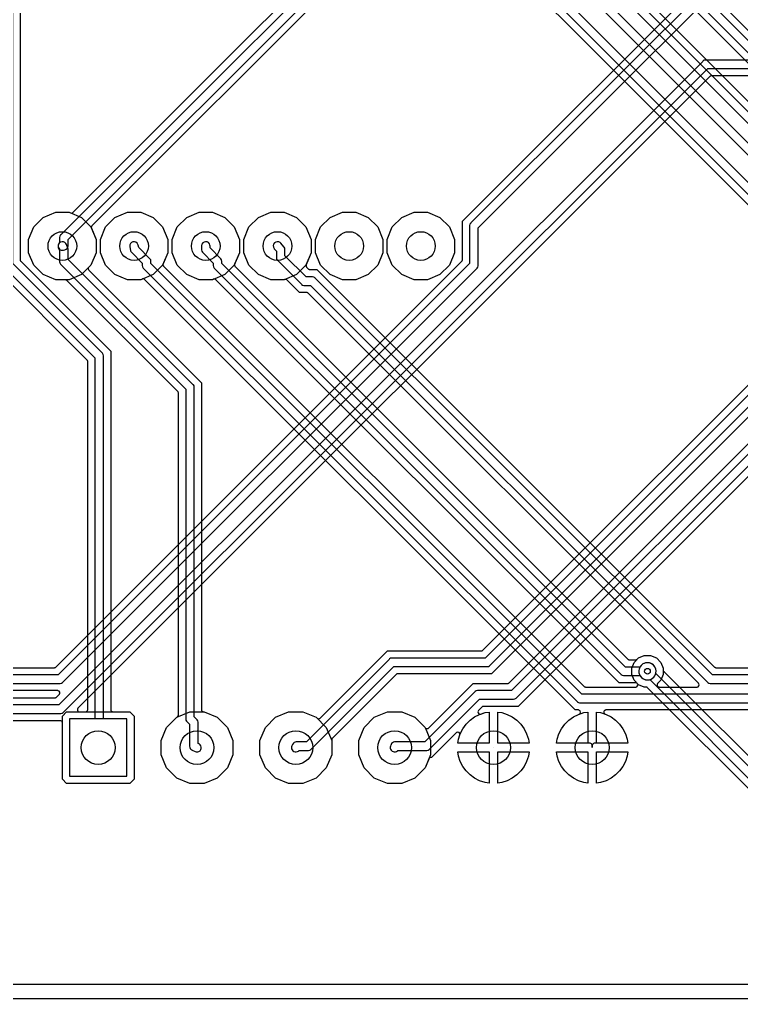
# Model space of a CAD drawing. Header units: inches. Extents: x 0 to 6.5, y 0 to 4.
# Drawn here: x 1.39 to 2.397, y 0 to 1.366 of the extents above; entities that cross this region are included whole.
import ezdxf

# ---------------------------------------------------------------- set-up
doc = ezdxf.new("R2010")
doc.units = ezdxf.units.IN

msp = doc.modelspace()

# ---------------------------------------------------------------- linework, layer by layer
at = {"layer": '16_copper'}
for points in [[(2.4723, 1.0553, 1), (2.4667, 1.0787), (2.4664, 1.0786), (0.611, 2.934), (0.611, 2.948), (0.611, 2.9482), (0.611, 2.9484, 0.258802), (0.6078, 2.9533), (0.6072, 2.9536), (0.6022, 2.9556), (0.6011, 2.9559, 0.85795), (0.5972, 2.9447), (0.5978, 2.9444), (0.599, 2.9439), (0.599, 2.9315), (0.599, 2.9313), (0.599, 2.9311, 0.153128), (0.6003, 2.9277), (0.6008, 2.9273), (2.4579, 1.0701), (2.4578, 1.0698, 0.509526), (2.4704, 1.055)], [(2.5053, 0.7913, 0.668177), (2.5088, 0.8133), (2.5085, 0.8134), (2.5085, 1.089), (2.5085, 1.0892), (2.5085, 1.0894, 0.153128), (2.5072, 1.0928), (2.5067, 1.0932), (0.9906, 2.6094), (0.9907, 2.6097, 1), (0.9673, 2.6153), (0.967, 2.6134, 0.509526), (0.9818, 2.6008), (0.9821, 2.6009), (2.4965, 1.0865), (2.4965, 0.8134), (2.4962, 0.8133, 0.788335), (2.5034, 0.791)], [(1.54, 0.39), (1.5075, 0.39), (1.5075, 0.8965), (1.5075, 0.8967), (1.5075, 0.8969, 0.153128), (1.5062, 0.9003), (1.5057, 0.9007), (1.381, 1.0255), (1.381, 1.5241), (1.3813, 1.5242, 1), (1.3687, 1.5448), (1.3672, 1.5437, 0.509525), (1.3687, 1.5242), (1.369, 1.5241), (1.369, 1.023), (1.369, 1.0228), (1.369, 1.0226, 0.153128), (1.3703, 1.0192), (1.3708, 1.0188), (1.4955, 0.894), (1.4955, 0.39), (1.46, 0.39), (1.46, 0.31), (1.54, 0.31)], [(1.6278, 0.3), (1.6095, 0.3076), (1.5954, 0.3217), (1.5878, 0.3401), (1.5878, 0.3599), (1.5954, 0.3783), (1.6095, 0.3924), (1.6101, 0.3927, 0.229651), (1.6119, 0.3946), (1.6119, 0.395), (1.612, 0.3953, 0.007896), (1.612, 0.3954), (1.612, 0.8446), (1.612, 0.845), (1.6119, 0.8453, 0.087654), (1.6115, 0.8463), (1.6113, 0.8465), (1.6111, 0.8468), (1.4558, 1.0021), (1.4555, 1.0023), (1.4552, 1.0025, 0.087651), (1.4543, 1.0029), (1.454, 1.003), (1.4536, 1.003), (1.4407, 1.003), (1.4234, 1.0102), (1.4102, 1.0234), (1.403, 1.0407), (1.403, 1.0593), (1.4102, 1.0766), (1.4234, 1.0898), (1.4407, 1.097), (1.4593, 1.097), (1.4766, 1.0898), (1.4898, 1.0766), (1.497, 1.0593), (1.497, 1.0407), (1.4898, 1.0234), (1.4869, 1.0205), (1.4868, 1.0203, 0.39257), (1.4869, 1.0162), (1.6337, 0.8694), (1.644, 0.8591), (1.644, 0.403), (1.644, 0.4028, 0.198942), (1.645, 0.4007), (1.6452, 0.4006, 0.124367), (1.647, 0.4), (1.6477, 0.4), (1.6661, 0.3924), (1.6802, 0.3783), (1.6878, 0.3599), (1.6878, 0.3401), (1.6802, 0.3217), (1.6661, 0.3076), (1.6477, 0.3)], [(1.6388, 0.3441, 0.695634), (1.6409, 0.3552), (1.6403, 0.3554), (1.6395, 0.3558), (1.6395, 0.385), (1.6395, 0.3852), (1.6395, 0.3854, 0.153128), (1.6382, 0.3888), (1.6377, 0.3892), (1.634, 0.393), (1.634, 0.8525), (1.634, 0.8527), (1.634, 0.8529, 0.153128), (1.6327, 0.8563), (1.6322, 0.8567), (1.458, 1.031), (1.458, 1.045), (1.458, 1.0452), (1.458, 1.0455, 0.050693), (1.4578, 1.0466), (1.4576, 1.0472), (1.4556, 1.0522), (1.455, 1.0533, 0.857938), (1.4442, 1.0484), (1.4444, 1.0478), (1.446, 1.0438), (1.446, 1.0285), (1.446, 1.0283), (1.446, 1.0281, 0.153128), (1.4473, 1.0247), (1.4478, 1.0243), (1.622, 0.85), (1.622, 0.3905), (1.622, 0.3903), (1.622, 0.3901, 0.153128), (1.6233, 0.3867), (1.6238, 0.3863), (1.6275, 0.3825), (1.6275, 0.352), (1.6275, 0.3519), (1.6275, 0.3519, 0.258804), (1.6304, 0.3468), (1.631, 0.3466), (1.6353, 0.3446), (1.6364, 0.3442), (1.6376, 0.344)], [(2.2688, 0.4448, 1), (2.2632, 0.4682), (2.2614, 0.4676, 0.158384), (2.2557, 0.4628), (2.2556, 0.4625), (2.2355, 0.4625), (1.6725, 1.0255), (1.6725, 1.0285, 0.172369), (1.6712, 1.0323), (1.6707, 1.0327), (1.656, 1.0475), (1.656, 1.05), (1.6559, 1.0512, 0.857942), (1.644, 1.0506), (1.644, 1.05), (1.644, 1.045), (1.644, 1.0448), (1.644, 1.0446, 0.153128), (1.6453, 1.0412), (1.6458, 1.0408), (1.6605, 1.026), (1.6605, 1.023), (1.6605, 1.0228), (1.6605, 1.0226, 0.153128), (1.6618, 1.0192), (1.6623, 1.0188), (2.2288, 0.4523), (2.2289, 0.4521), (2.2291, 0.452, 0.153125), (2.2324, 0.4505), (2.233, 0.4505), (2.2556, 0.4505), (2.2557, 0.4502, 0.282028), (2.2669, 0.4445)]]:
    msp.add_lwpolyline(points, format="xyb", close=True, dxfattribs=at)
for points in [[(0.6998, 2.9273), (3.1748, 0.4523), (3.1749, 0.4521), (3.1751, 0.452, 0.153125), (3.1784, 0.4505), (3.179, 0.4505), (3.6086, 0.4505), (3.6087, 0.4502, 0.282028), (3.6199, 0.4445), (3.6218, 0.4448, 1), (3.6162, 0.4682), (3.6144, 0.4676, 0.158384), (3.6087, 0.4628), (3.6086, 0.4625), (3.1815, 0.4625), (0.71, 2.934)], [(0.7988, 2.9273), (3.0263, 0.6998), (3.0264, 0.6996), (3.0266, 0.6995, 0.153125), (3.0299, 0.698), (3.0305, 0.698), (3.1961, 0.698), (3.1962, 0.6977, 0.282028), (3.2074, 0.692), (3.2093, 0.6923, 1), (3.2037, 0.7157), (3.2019, 0.7151, 0.158384), (3.1962, 0.7103), (3.1961, 0.71), (3.033, 0.71), (0.809, 2.934)], [(0.7394, 2.9187), (3.0914, 0.5667), (3.0915, 0.5667), (3.0915, 0.5666, 0.54841), (3.0964, 0.5681), (3.0964, 0.5684), (3.0965, 0.5687), (3.0965, 0.5688), (3.0965, 0.5689), (3.0965, 0.5709), (3.0998, 0.579), (3.106, 0.5852), (3.1141, 0.5885)], [(0.8389, 2.9182), (3.0362, 0.7209), (3.0365, 0.7207), (3.0368, 0.7205, 0.087651), (3.0377, 0.7201), (3.038, 0.72), (3.0384, 0.72), (3.0946, 0.72), (3.0947, 0.72), (3.0949, 0.72, 0.548396), (3.0972, 0.7245), (3.097, 0.7247), (3.0969, 0.725, 0.015772), (3.0968, 0.7251), (3.0906, 0.7313), (2.5745, 1.2474), (2.5745, 1.3396), (2.5745, 1.34), (2.5744, 1.3403, 0.087654), (2.574, 1.3413), (2.5738, 1.3415), (2.5736, 1.3418), (1.0129, 2.9025)], [(1.391, 1.5181), (1.391, 1.0309), (1.391, 1.0306), (1.391, 1.0306), (1.3911, 1.0305), (1.3911, 1.0302, 0.087654), (1.3915, 1.0292), (1.3917, 1.029), (1.3919, 1.0287), (1.5175, 0.9031), (1.5175, 0.403), (1.5175, 0.4028, 0.392588), (1.5205, 0.4), (1.5441, 0.4), (1.55, 0.3941), (1.55, 0.3059), (1.5441, 0.3), (1.4559, 0.3), (1.45, 0.3059), (1.45, 0.3941), (1.4559, 0.4), (1.4825, 0.4), (1.4827, 0.4, 0.392588), (1.4855, 0.403), (1.4855, 0.8886), (1.4855, 0.889), (1.4854, 0.8893, 0.087654), (1.485, 0.8903), (1.4848, 0.8905), (1.4846, 0.8908), (1.359, 1.0164)], [(2.4511, 0.4025), (2.2081, 0.4025), (2.2078, 0.4024), (2.2074, 0.4024, 0.029869), (2.2069, 0.4022), (2.2066, 0.4021), (2.2066, 0.402), (2.2065, 0.402, 0.374465), (2.2054, 0.3982), (2.2056, 0.3979), (2.2058, 0.3976, 0.061164), (2.2065, 0.397), (2.2068, 0.3968), (2.2072, 0.3966), (2.2082, 0.3963), (2.2152, 0.3928), (2.2215, 0.3881), (2.2271, 0.3826), (2.2317, 0.3762), (2.2353, 0.3692), (2.2377, 0.3617), (2.2386, 0.356), (2.192, 0.356), (2.1918, 0.356, 0.218348), (2.1896, 0.3548), (2.1894, 0.3546, -0.108546), (2.189, 0.353), (2.189, 0.35), (2.189, 0.35), (2.189, 0.353), (2.1889, 0.3532, 0.392588), (2.186, 0.356), (2.1393, 0.356), (2.1402, 0.3617), (2.1426, 0.3692), (2.1462, 0.3762), (2.1508, 0.3826), (2.1564, 0.3881), (2.1628, 0.3928), (2.1698, 0.3963), (2.1707, 0.3966, 0.75223), (2.1705, 0.4024), (2.1702, 0.4024), (2.1698, 0.4025), (2.1654, 0.4025), (2.1551, 0.4128), (1.5647, 1.0032), (1.5646, 1.0032), (1.5646, 1.0033), (1.5643, 1.0035), (1.5642, 1.0035), (1.5642, 1.0035), (1.564, 1.0037, 0.155305), (1.5622, 1.0041), (1.5618, 1.004), (1.5615, 1.0039, 0.007898), (1.5614, 1.0039), (1.5593, 1.003), (1.5407, 1.003), (1.5234, 1.0102), (1.5102, 1.0234), (1.503, 1.0407), (1.503, 1.0593), (1.5102, 1.0766), (1.5234, 1.0898), (1.5407, 1.097), (1.5593, 1.097), (1.5766, 1.0898), (1.5898, 1.0766), (1.597, 1.0593), (1.597, 1.0407), (1.5906, 1.0252), (1.5906, 1.0251), (1.5905, 1.025, 0.218355), (1.5907, 1.0225), (1.591, 1.0222), (1.5912, 1.022, 0.007882), (1.5912, 1.0219), (2.1777, 0.4354), (2.178, 0.4352), (2.1783, 0.435, 0.087651), (2.1792, 0.4346), (2.1795, 0.4345), (2.1799, 0.4345), (2.2496, 0.4345), (2.2498, 0.4345), (2.2499, 0.4345, 0.548379), (2.2523, 0.439), (2.2521, 0.4392), (2.2519, 0.4395), (2.2519, 0.4395, 0.015758), (2.2518, 0.4396), (2.2518, 0.4396, 0.144304), (2.2503, 0.4404), (2.25, 0.4405), (2.2496, 0.4405), (2.2264, 0.4405), (2.2161, 0.4508), (1.664, 1.0029), (1.6639, 1.0029), (1.6639, 1.003, 0.218356), (1.6615, 1.0038), (1.6611, 1.0037), (1.6608, 1.0036, 0.005355), (1.6607, 1.0036), (1.6593, 1.003), (1.6407, 1.003), (1.6234, 1.0102), (1.6102, 1.0234), (1.603, 1.0407), (1.603, 1.0593), (1.6102, 1.0766), (1.6234, 1.0898), (1.6407, 1.097), (1.6593, 1.097), (1.6766, 1.0898), (1.6898, 1.0766), (1.697, 1.0593), (1.697, 1.0407), (1.6903, 1.0245), (1.6903, 1.0244), (1.6902, 1.0243, 0.218355), (1.6904, 1.0218), (1.6907, 1.0215), (1.6909, 1.0213, 0.007882), (1.6909, 1.0212), (2.2387, 0.4734), (2.239, 0.4732), (2.2393, 0.473, 0.087651), (2.2402, 0.4726), (2.2405, 0.4725), (2.2409, 0.4725), (2.2496, 0.4725), (2.25, 0.4725), (2.2503, 0.4726, 0.087654), (2.2513, 0.473), (2.2515, 0.4732), (2.2518, 0.4734), (2.2535, 0.4752), (2.2616, 0.4785), (2.2704, 0.4785), (2.2785, 0.4752), (2.2847, 0.469), (2.288, 0.4609), (2.288, 0.4521), (2.2847, 0.444), (2.2802, 0.4396), (2.2802, 0.4395), (2.2801, 0.4395, 0.54841), (2.2815, 0.4346), (2.2819, 0.4346), (2.2822, 0.4345, 0.015781), (2.2824, 0.4345), (2.3351, 0.4345), (2.3352, 0.4345), (2.3354, 0.4345, 0.517518), (2.3377, 0.439), (2.3375, 0.4392), (2.3374, 0.4395, 0.015798), (2.3373, 0.4396), (2.3371, 0.4398), (1.7928, 0.9841), (1.7925, 0.9843), (1.7922, 0.9845, 0.087651), (1.7913, 0.9849), (1.791, 0.985), (1.7906, 0.985), (1.7809, 0.985), (1.7706, 0.9953), (1.7633, 1.0026), (1.7632, 1.0027), (1.7632, 1.0027, 0.07178), (1.7625, 1.0032), (1.7621, 1.0033), (1.7618, 1.0034, 0.063021), (1.7608, 1.0035), (1.7604, 1.0034), (1.7601, 1.0033, 0.006625), (1.76, 1.0033), (1.7593, 1.003), (1.7407, 1.003), (1.7234, 1.0102), (1.7102, 1.0234), (1.703, 1.0407), (1.703, 1.0593), (1.7102, 1.0766), (1.7234, 1.0898), (1.7407, 1.097), (1.7593, 1.097), (1.7766, 1.0898), (1.7898, 1.0766), (1.797, 1.0593), (1.797, 1.0407), (1.79, 1.0237), (1.79, 1.0237), (1.79, 1.0236, 0.218355), (1.7902, 1.0211), (1.7904, 1.0208), (1.7906, 1.0205, 0.007882), (1.7906, 1.0205), (1.7932, 1.0179), (1.7935, 1.0177), (1.7938, 1.0175, 0.087651), (1.7947, 1.0171), (1.795, 1.017), (1.7954, 1.017), (1.8051, 1.017), (2.3597, 0.4624), (2.36, 0.4622), (2.3603, 0.462, 0.087651), (2.3612, 0.4616), (2.3615, 0.4615), (2.3619, 0.4615), (3.1441, 0.4615)], [(2.557, 0.4245), (2.1745, 0.4245), (1.5735, 1.0255), (1.5735, 1.0285, 0.172369), (1.5722, 1.0323), (1.5717, 1.0327), (1.5565, 1.048), (1.5559, 1.0512), (1.5555, 1.0523, 0.857942), (1.544, 1.0494), (1.5441, 1.0488), (1.5451, 1.0438), (1.5452, 1.0436), (1.5452, 1.0434, 0.101648), (1.5463, 1.0412), (1.5468, 1.0408), (1.5615, 1.026), (1.5615, 1.023), (1.5615, 1.0228), (1.5615, 1.0226, 0.153128), (1.5628, 1.0192), (1.5633, 1.0188), (2.1678, 0.4143), (2.1679, 0.4141), (2.1681, 0.414, 0.153125), (2.1714, 0.4125), (2.172, 0.4125), (2.5545, 0.4125)], [(3.157, 0.4515), (2.3565, 0.4515), (1.8027, 1.0052), (1.8026, 1.0054), (1.8024, 1.0055, 0.153125), (1.7991, 1.007), (1.7985, 1.007), (1.79, 1.007), (1.7605, 1.0365), (1.7605, 1.045), (1.7605, 1.0451), (1.7605, 1.0451, 0.153124), (1.7593, 1.0485), (1.759, 1.049), (1.7545, 1.054), (1.7536, 1.0548, 0.85794), (1.7452, 1.0465), (1.7455, 1.046), (1.7485, 1.0427), (1.7485, 1.034), (1.7485, 1.0338), (1.7485, 1.0336, 0.153128), (1.7498, 1.0302), (1.7503, 1.0298), (1.7833, 0.9968), (1.7834, 0.9966), (1.7836, 0.9965, 0.153125), (1.7869, 0.995), (1.7875, 0.995), (1.796, 0.995), (2.3498, 0.4413), (2.3499, 0.4411), (2.3501, 0.441, 0.153125), (2.3534, 0.4395), (2.354, 0.4395), (3.1545, 0.4395)]]:
    msp.add_lwpolyline(points, format="xyb", dxfattribs=at)
for points in [[(2.4466, 1.0673), (0.6118, 2.9021)], [(3.1901, 0.688), (3.0239, 0.688), (3.0136, 0.6983), (0.8098, 2.9021)], [(0.1, 0.02), (6.4, 0.02)]]:
    msp.add_lwpolyline(points, dxfattribs=at)
for points in [[(1.8407, 1.003), (1.8234, 1.0102), (1.8102, 1.0234), (1.803, 1.0407), (1.803, 1.0593), (1.8102, 1.0766), (1.8234, 1.0898), (1.8407, 1.097), (1.8593, 1.097), (1.8766, 1.0898), (1.8898, 1.0766), (1.897, 1.0593), (1.897, 1.0407), (1.8898, 1.0234), (1.8766, 1.0102), (1.8593, 1.003)], [(1.9407, 1.003), (1.9234, 1.0102), (1.9102, 1.0234), (1.903, 1.0407), (1.903, 1.0593), (1.9102, 1.0766), (1.9234, 1.0898), (1.9407, 1.097), (1.9593, 1.097), (1.9766, 1.0898), (1.9898, 1.0766), (1.997, 1.0593), (1.997, 1.0407), (1.9898, 1.0234), (1.9766, 1.0102), (1.9593, 1.003)], [(1.7656, 0.3), (1.7473, 0.3076), (1.7332, 0.3217), (1.7256, 0.3401), (1.7256, 0.3599), (1.7332, 0.3783), (1.7473, 0.3924), (1.7656, 0.4), (1.7855, 0.4), (1.8039, 0.3924), (1.818, 0.3783), (1.8256, 0.3599), (1.8256, 0.3401), (1.818, 0.3217), (1.8039, 0.3076), (1.7855, 0.3)], [(1.9034, 0.3), (1.8851, 0.3076), (1.871, 0.3217), (1.8634, 0.3401), (1.8634, 0.3599), (1.871, 0.3783), (1.8851, 0.3924), (1.9034, 0.4), (1.9233, 0.4), (1.9417, 0.3924), (1.9558, 0.3783), (1.9634, 0.3599), (1.9634, 0.3401), (1.9558, 0.3217), (1.9417, 0.3076), (1.9233, 0.3)], [(2.0015, 0.356), (2.0024, 0.3617), (2.0048, 0.3692), (2.0084, 0.3762), (2.013, 0.3826), (2.0186, 0.3881), (2.025, 0.3928), (2.032, 0.3963), (2.0395, 0.3988), (2.0452, 0.3997), (2.0452, 0.356)], [(2.0572, 0.356), (2.0572, 0.3997), (2.0629, 0.3988), (2.0704, 0.3963), (2.0774, 0.3928), (2.0838, 0.3881), (2.0893, 0.3826), (2.0939, 0.3762), (2.0975, 0.3692), (2.0999, 0.3617), (2.1009, 0.356)], [(2.0395, 0.3012), (2.032, 0.3037), (2.025, 0.3072), (2.0186, 0.3119), (2.013, 0.3174), (2.0084, 0.3238), (2.0048, 0.3308), (2.0024, 0.3383), (2.0015, 0.344), (2.0452, 0.344), (2.0452, 0.3003)], [(2.0512, 0.35), (2.0512, 0.35), (2.0512, 0.35), (2.0512, 0.35)], [(2.0572, 0.344), (2.1009, 0.344), (2.0999, 0.3383), (2.0975, 0.3308), (2.0939, 0.3238), (2.0893, 0.3174), (2.0838, 0.3119), (2.0774, 0.3072), (2.0704, 0.3037), (2.0629, 0.3012), (2.0572, 0.3003)], [(2.1773, 0.3012), (2.1698, 0.3037), (2.1628, 0.3072), (2.1564, 0.3119), (2.1508, 0.3174), (2.1462, 0.3238), (2.1426, 0.3308), (2.1402, 0.3383), (2.1393, 0.344), (2.183, 0.344), (2.183, 0.3003)], [(2.195, 0.344), (2.2386, 0.344), (2.2377, 0.3383), (2.2353, 0.3308), (2.2317, 0.3238), (2.2271, 0.3174), (2.2215, 0.3119), (2.2152, 0.3072), (2.2082, 0.3037), (2.2007, 0.3012), (2.195, 0.3003)]]:
    msp.add_lwpolyline(points, close=True, dxfattribs=at)
at = {"layer": '1_copper'}
for points in [[(2.5467, 2.1336), (1.4912, 1.0781), (1.4912, 1.0781), (1.4911, 1.078), (1.4911, 1.078), (1.4911, 1.078), (1.491, 1.0777), (1.4909, 1.0777), (1.4907, 1.0774, 0.016119), (1.4906, 1.0772), (1.4906, 1.0772), (1.4906, 1.0771), (1.4905, 1.077), (1.4904, 1.0766, 0.082591), (1.4904, 1.0756), (1.4905, 1.0752), (1.4905, 1.0749, 0.007884), (1.4906, 1.0748), (1.497, 1.0593), (1.497, 1.0407), (1.4898, 1.0234), (1.4766, 1.0102), (1.4593, 1.003), (1.4407, 1.003), (1.4234, 1.0102), (1.4102, 1.0234), (1.403, 1.0407), (1.403, 1.0593), (1.4102, 1.0766), (1.4234, 1.0898), (1.4407, 1.097), (1.4593, 1.097), (1.4614, 1.0961, 0.229647), (1.464, 1.0963), (1.4644, 1.0966), (1.4646, 1.0967, 0.007896), (1.4647, 1.0968), (2.5344, 2.1665)], [(2.5368, 2.1547), (1.4478, 1.0657), (1.4476, 1.0656), (1.4475, 1.0654, 0.153125), (1.446, 1.0621), (1.446, 1.0615), (1.446, 1.0544), (1.4455, 1.0539, 0.554761), (1.4484, 1.0442), (1.4496, 1.044), (1.4509, 1.0441), (1.4515, 1.0442), (1.4535, 1.0447, 0.315695), (1.458, 1.0499), (1.458, 1.0505), (1.458, 1.059), (2.5435, 2.1445)], [(1.0255, 0.4395), (1.4465, 0.4395), (1.4467, 0.4395), (1.4469, 0.4395, 0.153128), (1.4503, 0.4408), (1.4507, 0.4413), (2.0282, 1.0188), (2.0284, 1.0189), (2.0285, 1.0191, 0.153125), (2.03, 1.0224), (2.03, 1.023), (2.03, 1.0755), (3.033, 2.0785)], [(2.5625, 1.5626), (2.5625, 1.3095), (2.3475, 1.3095), (2.3473, 1.3095), (2.3471, 1.3095, 0.153128), (2.3437, 1.3082), (2.3433, 1.3077), (1.445, 0.4095), (1.3495, 0.4095)], [(1.352, 0.3975), (1.4475, 0.3975), (1.4477, 0.3975), (1.4479, 0.3975, 0.153128), (1.4513, 0.3988), (1.4517, 0.3993), (2.35, 1.2975), (2.626, 1.2975), (2.626, 1.2747, 0.945417), (2.674, 1.2747), (2.674, 1.3253), (2.6737, 1.328, 0.893655), (2.626, 1.3253), (2.626, 1.3095), (2.5745, 1.3095), (2.5745, 1.5626)], [(1.0164, 0.4615), (1.4386, 0.4615), (1.439, 0.4615), (1.4393, 0.4616, 0.087654), (1.4403, 0.462), (1.4405, 0.4622), (1.4408, 0.4624), (2.0071, 1.0287), (2.0073, 1.029), (2.0075, 1.0293, 0.087651), (2.0079, 1.0302), (2.008, 1.0305, 0.012029), (2.008, 1.0307), (2.008, 1.0309), (2.008, 1.0846), (2.3653, 1.442)], [(2.3799, 1.4424), (2.0198, 1.0822), (2.0196, 1.0821), (2.0195, 1.0819, 0.153125), (2.018, 1.0786), (2.018, 1.078), (2.018, 1.0255), (1.444, 0.4515), (1.023, 0.4515)], [(2.613, 1.2875), (2.3554, 1.2875), (2.355, 1.2875), (2.3547, 1.2874, 0.087654), (2.3537, 1.287), (2.3535, 1.2868), (2.3532, 1.2866), (1.4717, 0.4051), (1.4717, 0.405), (1.4716, 0.405, 0.54841), (1.4731, 0.4001), (1.4734, 0.4001), (1.4737, 0.4, 0.01577), (1.4739, 0.4), (1.5441, 0.4), (1.55, 0.3941), (1.55, 0.3059), (1.5441, 0.3), (1.4559, 0.3), (1.45, 0.3059), (1.45, 0.3845), (1.45, 0.3847, 0.392588), (1.447, 0.3875), (1.3574, 0.3875)], [(2.5463, 0.9818), (2.0395, 0.475), (1.91, 0.475), (1.9098, 0.475), (1.9096, 0.475, 0.153128), (1.9062, 0.4737), (1.9058, 0.4732), (1.7905, 0.358), (1.7765, 0.358), (1.7764, 0.358), (1.7763, 0.358, 0.258802), (1.7713, 0.355), (1.771, 0.3545), (1.7701, 0.3525), (1.7697, 0.3513), (1.7696, 0.3501, 0.622975), (1.7792, 0.3452), (1.7801, 0.346), (1.7801, 0.346), (1.793, 0.346), (1.7932, 0.346), (1.7934, 0.346, 0.153128), (1.7968, 0.3473), (1.7972, 0.3478), (1.9125, 0.463), (2.042, 0.463), (2.0422, 0.463), (2.0424, 0.463, 0.153128), (2.0458, 0.4643), (2.0462, 0.4648), (2.8372, 1.2557)], [(2.4762, 0.7981), (2.0959, 0.4178), (2.0856, 0.4075), (2.0374, 0.4075), (2.037, 0.4075), (2.0367, 0.4074, 0.087664), (2.0357, 0.407), (2.0355, 0.4068), (2.0352, 0.4066), (2.0304, 0.4018), (2.0303, 0.4017), (2.0302, 0.4016, 0.645604), (2.0327, 0.3967), (2.0329, 0.3967), (2.0332, 0.3967, 0.022664), (2.0335, 0.3968), (2.0395, 0.3988), (2.0452, 0.3997), (2.0452, 0.356), (2.0015, 0.356), (2.0024, 0.3617), (2.0044, 0.3677), (2.0044, 0.3679), (2.0044, 0.368, 0.645609), (2, 0.3713), (1.9998, 0.3711), (1.9996, 0.3709, 0.022661), (1.9994, 0.3708), (1.9749, 0.3463), (1.9646, 0.336), (1.9637, 0.336, 0.229634), (1.9614, 0.3349), (1.9611, 0.3345), (1.961, 0.3342, 0.00789), (1.9609, 0.3341), (1.9558, 0.3217), (1.9417, 0.3076), (1.9233, 0.3), (1.9034, 0.3), (1.8851, 0.3076), (1.871, 0.3217), (1.8634, 0.3401), (1.8634, 0.3599), (1.871, 0.3783), (1.8851, 0.3924), (1.9034, 0.4), (1.9233, 0.4), (1.9417, 0.3924), (1.9558, 0.3783), (1.9558, 0.3783, 0.458573), (1.9601, 0.3769), (1.9603, 0.3771), (1.9607, 0.3773), (2.0229, 0.4395), (2.0711, 0.4395), (2.0715, 0.4395), (2.0718, 0.4396, 0.087654), (2.0728, 0.44), (2.073, 0.4402), (2.0733, 0.4404), (2.8761, 1.2432)], [(2.89, 1.243), (2.0765, 0.4295), (2.0295, 0.4295), (2.0293, 0.4295), (2.0291, 0.4295, 0.153128), (2.0257, 0.4282), (2.0253, 0.4277), (1.9555, 0.358), (1.914, 0.358), (1.9135, 0.358), (1.9131, 0.3579, 0.258804), (1.9085, 0.3543), (1.9084, 0.3542), (1.9084, 0.3541), (1.9084, 0.354), (1.9083, 0.3538), (1.9077, 0.3518), (1.9074, 0.3506), (1.9074, 0.3494, 0.622974), (1.9175, 0.3457), (1.9178, 0.346), (1.958, 0.346), (1.9582, 0.346), (1.9584, 0.346, 0.153128), (1.9618, 0.3473), (1.9622, 0.3478), (2.032, 0.4175), (2.079, 0.4175), (2.0792, 0.4175), (2.0794, 0.4175, 0.153128), (2.0828, 0.4188), (2.0832, 0.4193), (2.9027, 1.2388)], [(2.5605, 0.9649), (2.0486, 0.453), (1.9179, 0.453), (1.9175, 0.453), (1.9172, 0.4529, 0.087654), (1.9162, 0.4525), (1.916, 0.4523), (1.9157, 0.4521), (1.8264, 0.3628), (1.8264, 0.3627), (1.8263, 0.3627, 0.211875), (1.8256, 0.3603), (1.8256, 0.3602), (1.8256, 0.3401), (1.818, 0.3217), (1.8039, 0.3076), (1.7855, 0.3), (1.7656, 0.3), (1.7473, 0.3076), (1.7332, 0.3217), (1.7256, 0.3401), (1.7256, 0.3599), (1.7332, 0.3783), (1.7473, 0.3924), (1.7656, 0.4), (1.7855, 0.4), (1.8039, 0.3924), (1.8052, 0.3911, 0.414231), (1.8095, 0.3911), (1.9034, 0.485), (2.0341, 0.485), (2.0345, 0.485), (2.0348, 0.4851, 0.087654), (2.0358, 0.4855), (2.036, 0.4857), (2.0363, 0.4859), (2.53, 0.9796)], [(2.4306, 0.2693), (2.2663, 0.4336), (2.266, 0.4338), (2.2657, 0.434, 0.087651), (2.2648, 0.4344), (2.2645, 0.4345), (2.2641, 0.4345), (2.2616, 0.4345), (2.2535, 0.4378), (2.2473, 0.444), (2.244, 0.4521), (2.244, 0.4609), (2.2473, 0.469), (2.2535, 0.4752), (2.2616, 0.4785), (2.2704, 0.4785), (2.2785, 0.4752), (2.2847, 0.469), (2.288, 0.4609), (2.288, 0.4584, 0.14431), (2.2885, 0.4567), (2.2887, 0.4565), (2.2889, 0.4562), (2.4532, 0.2919)], [(3.787, 0.281), (2.45, 0.281), (2.2776, 0.4534), (2.2777, 0.4537, 1), (2.2543, 0.4593), (2.254, 0.4574, 0.509526), (2.2688, 0.4448), (2.2691, 0.4449), (2.4433, 0.2708), (2.4434, 0.2706), (2.4436, 0.2705, 0.153125), (2.4469, 0.269), (2.4475, 0.269), (3.7895, 0.269)], [(1.3429, 0.4195), (1.4396, 0.4195), (1.44, 0.4195), (1.4403, 0.4196, 0.087664), (1.4413, 0.42), (1.4415, 0.4202), (1.4418, 0.4204), (1.4458, 0.4244), (1.4458, 0.4245), (1.4459, 0.4245, 0.54841), (1.4444, 0.4294), (1.4441, 0.4294), (1.4438, 0.4295, 0.015781), (1.4436, 0.4295), (1.0309, 0.4295)]]:
    msp.add_lwpolyline(points, format="xyb", dxfattribs=at)
for points in [[(1.5407, 1.003), (1.5234, 1.0102), (1.5102, 1.0234), (1.503, 1.0407), (1.503, 1.0593), (1.5102, 1.0766), (1.5234, 1.0898), (1.5407, 1.097), (1.5593, 1.097), (1.5766, 1.0898), (1.5898, 1.0766), (1.597, 1.0593), (1.597, 1.0407), (1.5898, 1.0234), (1.5766, 1.0102), (1.5593, 1.003)], [(1.6407, 1.003), (1.6234, 1.0102), (1.6102, 1.0234), (1.603, 1.0407), (1.603, 1.0593), (1.6102, 1.0766), (1.6234, 1.0898), (1.6407, 1.097), (1.6593, 1.097), (1.6766, 1.0898), (1.6898, 1.0766), (1.697, 1.0593), (1.697, 1.0407), (1.6898, 1.0234), (1.6766, 1.0102), (1.6593, 1.003)], [(1.7407, 1.003), (1.7234, 1.0102), (1.7102, 1.0234), (1.703, 1.0407), (1.703, 1.0593), (1.7102, 1.0766), (1.7234, 1.0898), (1.7407, 1.097), (1.7593, 1.097), (1.7766, 1.0898), (1.7898, 1.0766), (1.797, 1.0593), (1.797, 1.0407), (1.7898, 1.0234), (1.7766, 1.0102), (1.7593, 1.003)], [(1.8407, 1.003), (1.8234, 1.0102), (1.8102, 1.0234), (1.803, 1.0407), (1.803, 1.0593), (1.8102, 1.0766), (1.8234, 1.0898), (1.8407, 1.097), (1.8593, 1.097), (1.8766, 1.0898), (1.8898, 1.0766), (1.897, 1.0593), (1.897, 1.0407), (1.8898, 1.0234), (1.8766, 1.0102), (1.8593, 1.003)], [(1.9407, 1.003), (1.9234, 1.0102), (1.9102, 1.0234), (1.903, 1.0407), (1.903, 1.0593), (1.9102, 1.0766), (1.9234, 1.0898), (1.9407, 1.097), (1.9593, 1.097), (1.9766, 1.0898), (1.9898, 1.0766), (1.997, 1.0593), (1.997, 1.0407), (1.9898, 1.0234), (1.9766, 1.0102), (1.9593, 1.003)], [(1.6278, 0.3), (1.6095, 0.3076), (1.5954, 0.3217), (1.5878, 0.3401), (1.5878, 0.3599), (1.5954, 0.3783), (1.6095, 0.3924), (1.6278, 0.4), (1.6477, 0.4), (1.6661, 0.3924), (1.6802, 0.3783), (1.6878, 0.3599), (1.6878, 0.3401), (1.6802, 0.3217), (1.6661, 0.3076), (1.6477, 0.3)], [(2.0572, 0.356), (2.0572, 0.3997), (2.0629, 0.3988), (2.0704, 0.3963), (2.0774, 0.3928), (2.0838, 0.3881), (2.0893, 0.3826), (2.0939, 0.3762), (2.0975, 0.3692), (2.0999, 0.3617), (2.1009, 0.356)], [(2.1393, 0.356), (2.1402, 0.3617), (2.1426, 0.3692), (2.1462, 0.3762), (2.1508, 0.3826), (2.1564, 0.3881), (2.1628, 0.3928), (2.1698, 0.3963), (2.1773, 0.3988), (2.183, 0.3997), (2.183, 0.356)], [(2.195, 0.356), (2.195, 0.3997), (2.2007, 0.3988), (2.2082, 0.3963), (2.2152, 0.3928), (2.2215, 0.3881), (2.2271, 0.3826), (2.2317, 0.3762), (2.2353, 0.3692), (2.2377, 0.3617), (2.2386, 0.356)], [(1.54, 0.39), (1.46, 0.39), (1.46, 0.31), (1.54, 0.31)], [(2.0395, 0.3012), (2.032, 0.3037), (2.025, 0.3072), (2.0186, 0.3119), (2.013, 0.3174), (2.0084, 0.3238), (2.0048, 0.3308), (2.0024, 0.3383), (2.0015, 0.344), (2.0452, 0.344), (2.0452, 0.3003)], [(2.0512, 0.35), (2.0512, 0.35), (2.0512, 0.35), (2.0512, 0.35)], [(2.0572, 0.344), (2.1009, 0.344), (2.0999, 0.3383), (2.0975, 0.3308), (2.0939, 0.3238), (2.0893, 0.3174), (2.0838, 0.3119), (2.0774, 0.3072), (2.0704, 0.3037), (2.0629, 0.3012), (2.0572, 0.3003)], [(2.1773, 0.3012), (2.1698, 0.3037), (2.1628, 0.3072), (2.1564, 0.3119), (2.1508, 0.3174), (2.1462, 0.3238), (2.1426, 0.3308), (2.1402, 0.3383), (2.1393, 0.344), (2.183, 0.344), (2.183, 0.3003)], [(2.189, 0.35), (2.189, 0.35), (2.189, 0.35), (2.189, 0.35)], [(2.195, 0.344), (2.2386, 0.344), (2.2377, 0.3383), (2.2353, 0.3308), (2.2317, 0.3238), (2.2271, 0.3174), (2.2215, 0.3119), (2.2152, 0.3072), (2.2082, 0.3037), (2.2007, 0.3012), (2.195, 0.3003)]]:
    msp.add_lwpolyline(points, close=True, dxfattribs=at)
msp.add_lwpolyline([(0.1, 0.02), (6.4, 0.02)], dxfattribs=at)
at = {"layer": 'drills_PTH'}
for centre, radius in [((1.45, 1.05), 0.02), ((1.55, 1.05), 0.02), ((1.65, 1.05), 0.02), ((1.75, 1.05), 0.02), ((1.85, 1.05), 0.02), ((1.95, 1.05), 0.02), ((1.5, 0.35), 0.0236), ((1.6378, 0.35), 0.0236), ((1.7756, 0.35), 0.0236), ((1.9134, 0.35), 0.0236), ((2.0512, 0.35), 0.0236), ((2.189, 0.35), 0.0236)]:
    msp.add_circle(centre, radius, dxfattribs=at)
at = {"layer": 'drills_via_1_16'}
msp.add_circle((2.266, 0.4565), 0.004, dxfattribs=at)
at = {"layer": 'outline'}
msp.add_lwpolyline([(0, 3.9), (0, 0.1), (0, 0.1), (0.0004, 0.0913), (0.0015, 0.0826), (0.0034, 0.0741), (0.006, 0.0658), (0.0094, 0.0577), (0.0134, 0.05), (0.0181, 0.0426), (0.0234, 0.0357), (0.0293, 0.0293), (0.0357, 0.0234), (0.0426, 0.0181), (0.05, 0.0134), (0.0577, 0.0094), (0.0658, 0.006), (0.0741, 0.0034), (0.0826, 0.0015), (0.0913, 0.0004), (0.1, 0), (6.4, 0)], dxfattribs=at)

doc.saveas('drawing.dxf')
